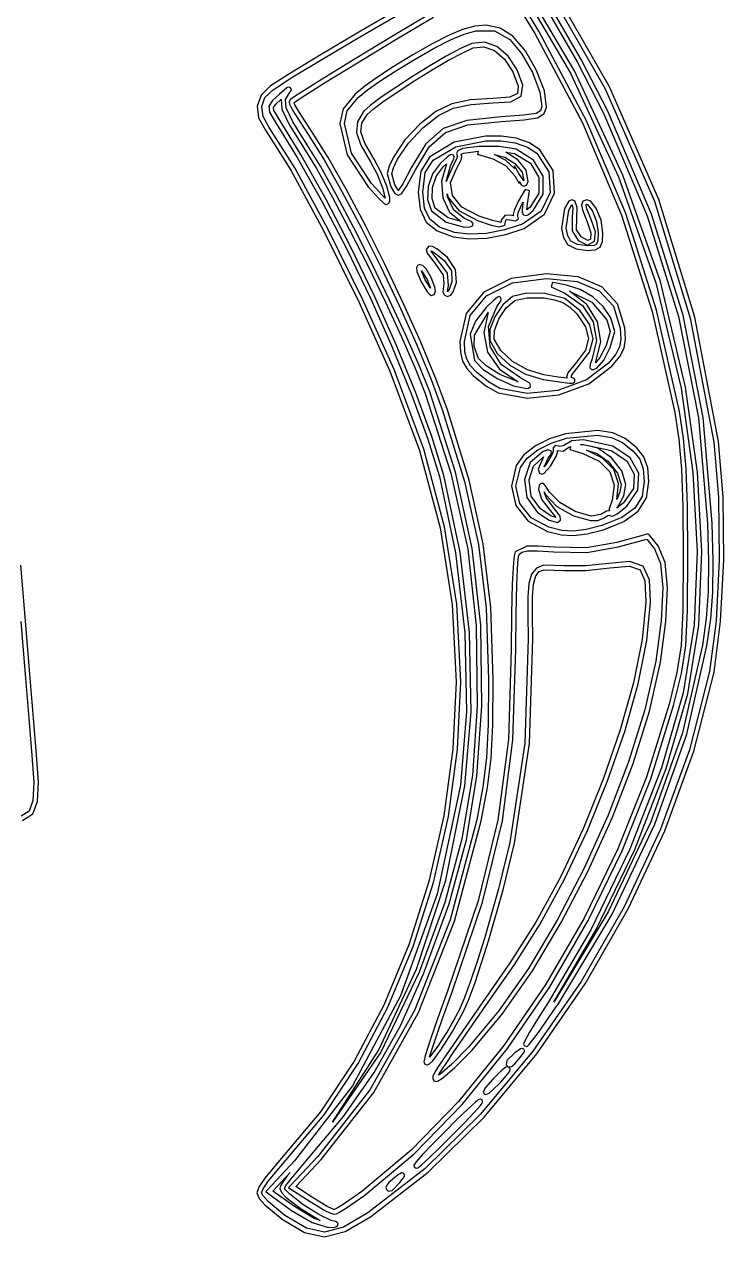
# Model space of a CAD drawing. Extents: x 0 to 4.83, y 0 to 4.39.
# Drawn here: x 2.416 to 4.1, y 0 to 2.921 of the extents above; entities that cross this region are included whole.
import ezdxf

# ---------------------------------------------------------------- set-up
doc = ezdxf.new("R2010")
doc.units = 0
doc.layers.get('0').update_dxf_attribs({"linetype": 'CONTINUOUS'})

msp = doc.modelspace()

# ---------------------------------------------------------------- linework, layer by layer
at = {"color": 0}
for points in [[(3.31862, 2.95839), (3.22119, 2.90207), (3.13075, 2.84868), (3.05669, 2.80376), (3.00857, 2.77262), (2.98622, 2.75054), (2.97661, 2.72433), (2.98025, 2.69569), (2.99675, 2.66601), (3.05761, 2.56961), (3.13704, 2.42296), (3.22108, 2.25288), (3.29639, 2.08512), (3.36719, 1.89432), (3.41694, 1.70806), (3.44624, 1.52333), (3.45578, 1.33718), (3.44808, 1.17556), (3.42589, 1.01443), (3.39014, 0.856174), (3.34169, 0.703288), (3.28147, 0.55816), (3.21029, 0.423122), (3.12907, 0.300618), (3.03874, 0.193087), (2.99501, 0.141385), (2.98144, 0.120877), (2.97592, 0.105957), (2.98182, 0.092394), (2.99501, 0.076769), (3.03668, 0.042046), (3.09088, 0.010091), (3.13878, 0.000054), (3.18864, 0.012967), (3.24951, 0.048286), (3.38867, 0.155653), (3.523, 0.287815), (3.64979, 0.440375), (3.76639, 0.609158), (3.87007, 0.789876), (3.95811, 0.978082), (4.02789, 1.16965), (4.07661, 1.36013), (4.0925, 1.48226), (4.09988, 1.63058), (4.09814, 1.78256), (4.08703, 1.91569), (4.03006, 2.21576), (3.94342, 2.49869), (3.8246, 2.77083), (3.67139, 3.03857)], [(3.5905, 3.04243), (3.73079, 2.80344), (3.84694, 2.55333), (3.93653, 2.29839), (3.99707, 2.04482), (4.02572, 1.84131), (4.03614, 1.65104), (4.02832, 1.47424), (4.00228, 1.31082), (3.95003, 1.12983), (3.87354, 0.933594), (3.78011, 0.739367), (3.67731, 0.56429), (3.65164, 0.524468), (3.63217, 0.492731), (3.62071, 0.472276), (3.61828, 0.466362), (3.61794, 0.464301), (3.61931, 0.460449), (3.62489, 0.458387), (3.62728, 0.459418), (3.63183, 0.463596), (3.63737, 0.47054), (3.65403, 0.492404), (3.69846, 0.55664), (3.70019, 0.559082), (3.83014, 0.775933), (3.93397, 0.993924), (4.01079, 1.21077), (4.05957, 1.42399), (4.06847, 1.48876), (4.07329, 1.55328), (4.07433, 1.62706), (4.0721, 1.71951), (4.05018, 1.97418), (4.00211, 2.22), (3.92622, 2.46365), (3.82069, 2.71186), (3.75667, 2.83604), (3.68913, 2.95281)], [(3.67936, 2.94726), (3.74681, 2.83078), (3.81065, 2.70697), (3.91575, 2.45975), (3.99137, 2.21724), (4.03917, 1.97265), (4.06099, 1.71913), (4.06326, 1.62701), (4.06228, 1.55382), (4.05761, 1.48996), (4.04883, 1.42572), (4.00049, 1.21446), (3.92437, 0.999457), (3.8214, 0.783094), (3.6926, 0.567762), (3.69086, 0.565321), (3.79303, 0.740343), (3.88564, 0.933431), (3.96149, 1.1282), (4.0134, 1.30838), (4.03961, 1.47314), (4.04747, 1.65121), (4.037, 1.8425), (4.00819, 2.04693), (3.94732, 2.30171), (3.85721, 2.55772), (3.7404, 2.80875), (3.5995, 3.04867)], [(3.662, 3.03233), (3.81467, 2.76568), (3.93294, 2.49479), (4.01921, 2.21317), (4.0759, 1.91428), (4.08692, 1.78217), (4.0886, 1.63069), (4.08143, 1.48301), (4.06586, 1.3622), (4.01736, 1.17291), (3.94786, 0.982422), (3.86008, 0.795085), (3.75678, 0.615235), (3.64068, 0.447265), (3.5146, 0.295464), (3.38118, 0.164171), (3.24328, 0.057671), (3.18414, 0.023329), (3.1384, 0.011176), (3.09517, 0.020399), (3.04329, 0.051107), (3.00299, 0.084744), (2.99083, 0.098633), (2.98703, 0.105957), (2.99121, 0.115668), (3.00401, 0.134766), (3.04676, 0.185439), (3.13797, 0.294), (3.21989, 0.417426), (3.29161, 0.553386), (3.35226, 0.69949), (3.40099, 0.853299), (3.4369, 1.01242), (3.45915, 1.17453), (3.4669, 1.33718), (3.45731, 1.52447), (3.42785, 1.71029), (3.37788, 1.89757), (3.30681, 2.08931), (3.23133, 2.25765), (3.14708, 2.42817), (3.0676, 2.57503), (3.00575, 2.67264), (2.99089, 2.69928), (2.98774, 2.72331), (2.9955, 2.74468), (3.01481, 2.76357), (3.06222, 2.79428), (3.13612, 2.83914), (3.22667, 2.89258), (3.32417, 2.949)], [(3.39546, 2.94829), (3.30371, 2.89344), (3.21246, 2.83817), (3.13319, 2.78928), (3.07731, 2.75385), (3.06131, 2.74311), (3.05681, 2.73964), (3.05544, 2.73822), (3.05333, 2.73372), (3.05474, 2.72851), (3.05751, 2.7226), (3.0676, 2.70524), (3.0995, 2.65528), (3.13764, 2.59467), (3.18083, 2.51872), (3.22689, 2.43181), (3.27354, 2.33854), (3.31868, 2.24337), (3.36014, 2.15072), (3.39567, 2.06511), (3.42312, 1.991), (3.47601, 1.81972), (3.50988, 1.66764), (3.52794, 1.51519), (3.53353, 1.34277), (3.53276, 1.23389), (3.52897, 1.15397), (3.52035, 1.08398), (3.50543, 1.00456), (3.44162, 0.763672), (3.35525, 0.545464), (3.24821, 0.354058), (3.12244, 0.193468), (3.05681, 0.123644), (3.05231, 0.118815), (3.05783, 0.114963), (3.10406, 0.085124), (3.13981, 0.063585), (3.153, 0.056966), (3.162, 0.054199), (3.16758, 0.05523), (3.17312, 0.058377), (3.18946, 0.068088), (3.23562, 0.100369), (3.35499, 0.200086), (3.47017, 0.318793), (3.57943, 0.453776), (3.68115, 0.602431), (3.7736, 0.762044), (3.85519, 0.930012), (3.92426, 1.10368), (3.97906, 1.28027), (3.99815, 1.35726), (4.00836, 1.42344), (4.01253, 1.50874), (4.0134, 1.64274), (4.01247, 1.75993), (4.00917, 1.85038), (4.00293, 1.92339), (3.99328, 1.98822), (3.93836, 2.23242), (3.86415, 2.46517), (3.76975, 2.68853), (3.6544, 2.90457), (3.62278, 2.95725)], [(3.61339, 2.95156), (3.64501, 2.89899), (3.75988, 2.68381), (3.85389, 2.46132), (3.92785, 2.22944), (3.98253, 1.98617), (3.99203, 1.92199), (3.99815, 1.84956), (4.00142, 1.7596), (4.00228, 1.64274), (4.00146, 1.50917), (3.99739, 1.42481), (3.98731, 1.35954), (3.96826, 1.28304), (3.91368, 1.10731), (3.84494, 0.934461), (3.76367, 0.767307), (3.67156, 0.608399), (3.57036, 0.460503), (3.46175, 0.326281), (3.34739, 0.208333), (3.22906, 0.109429), (3.18354, 0.077474), (3.16792, 0.068088), (3.16308, 0.065647), (3.16237, 0.065321), (3.1575, 0.067057), (3.14501, 0.073296), (3.11029, 0.09451), (3.06967, 0.120877), (3.13043, 0.185818), (3.25732, 0.347819), (3.36518, 0.540582), (3.4521, 0.760037), (3.51617, 1.00212), (3.53119, 1.08203), (3.53993, 1.15283), (3.54389, 1.23345), (3.54465, 1.34277), (3.53901, 1.51594), (3.52089, 1.66943), (3.48697, 1.82254), (3.43392, 1.99447), (3.40625, 2.06913), (3.37061, 2.15511), (3.32915, 2.24799), (3.2839, 2.34332), (3.23714, 2.43679), (3.19097, 2.52393), (3.14746, 2.60032), (3.10889, 2.66151), (3.07693, 2.71083), (3.0676, 2.72749), (3.06549, 2.73232), (3.06793, 2.73406), (3.08322, 2.74447), (3.10747, 2.76014), (3.13911, 2.77989), (3.21815, 2.82861), (3.30925, 2.88374), (3.40104, 2.93858)], [(2.412, 1.00282), (2.43631, 1.01877), (2.44792, 1.04904), (2.44988, 1.09516), (2.44569, 1.16075), (2.43804, 1.24968), (2.42919, 1.35541), (2.41868, 1.48361), (2.40771, 1.61828)], [(2.40756, 1.48275), (2.41812, 1.35444), (2.42697, 1.24864), (2.43457, 1.15972), (2.43875, 1.09483), (2.4369, 1.05116), (2.42763, 1.02572), (2.4089, 1.01356)]]:
    msp.add_lwpolyline(points, dxfattribs=at)
for points in [[(3.52696, 2.91917), (3.50092, 2.91672), (3.47125, 2.90836), (3.43722, 2.8941), (3.39768, 2.87381), (3.35161, 2.84728), (3.30436, 2.81853), (3.266, 2.79363), (3.23562, 2.77192), (3.21235, 2.7525), (3.18392, 2.71724), (3.17557, 2.68235), (3.19319, 2.60633), (3.2436, 2.52989), (3.27035, 2.50076), (3.27974, 2.49169), (3.28321, 2.48893), (3.28494, 2.4879), (3.28808, 2.48719), (3.29394, 2.48996), (3.29606, 2.49447), (3.29606, 2.50424), (3.28874, 2.53093), (3.27539, 2.56429), (3.25857, 2.59586), (3.23606, 2.63465), (3.22661, 2.66183), (3.22857, 2.68267), (3.24154, 2.70389), (3.25564, 2.71685), (3.28217, 2.73687), (3.35644, 2.78614), (3.39785, 2.81153), (3.43744, 2.83442), (3.47174, 2.85275), (3.49707, 2.86426), (3.52219, 2.86708), (3.54812, 2.85769), (3.57243, 2.83708), (3.59224, 2.80664), (3.60508, 2.77225), (3.60335, 2.75456), (3.58529, 2.74556), (3.54432, 2.74274), (3.49035, 2.7391), (3.44499, 2.72993), (3.40685, 2.71078), (3.36794, 2.68024), (3.33257, 2.64247), (3.30507, 2.60146), (3.29417, 2.57932), (3.28944, 2.56185), (3.2985, 2.52919), (3.30821, 2.51357), (3.31586, 2.50944), (3.32417, 2.51253), (3.33735, 2.53162), (3.35753, 2.57053), (3.39111, 2.62631), (3.42974, 2.6601), (3.48394, 2.6786), (3.56478, 2.68718), (3.61963, 2.69086), (3.65126, 2.69586), (3.66792, 2.70594), (3.6735, 2.72157), (3.66862, 2.76118), (3.64953, 2.80979), (3.6225, 2.85736), (3.59224, 2.89274), (3.56147, 2.912), (3.52696, 2.91917)], [(3.50299, 2.9056), (3.54764, 2.90533), (3.58496, 2.88444), (3.61307, 2.85118), (3.63943, 2.8049), (3.6575, 2.75776), (3.66238, 2.72331), (3.6589, 2.71257), (3.64811, 2.70665), (3.61865, 2.7021), (3.56413, 2.69829), (3.48161, 2.68956), (3.42415, 2.66982), (3.38243, 2.63346), (3.34744, 2.57574), (3.32764, 2.53683), (3.31689, 2.52121), (3.31651, 2.52051), (3.31619, 2.52121), (3.30821, 2.5344), (3.30057, 2.56082), (3.30458, 2.57503), (3.31478, 2.59586), (3.34136, 2.6351), (3.37582, 2.67176), (3.41319, 2.70139), (3.44846, 2.71951), (3.49154, 2.72803), (3.54432, 2.73167), (3.58735, 2.73475), (3.61236, 2.74794), (3.61621, 2.77436), (3.60232, 2.81153), (3.58094, 2.84457), (3.55404, 2.8674), (3.52376, 2.87815), (3.49328, 2.87468), (3.46658, 2.86262), (3.43175, 2.84407), (3.39204, 2.82101), (3.35058, 2.79551), (3.27556, 2.74588), (3.24875, 2.72592), (3.23286, 2.71083), (3.21821, 2.68608), (3.2155, 2.6601), (3.22592, 2.62978), (3.24918, 2.58996), (3.26531, 2.55974), (3.27832, 2.52746), (3.28494, 2.5025), (3.27832, 2.50874), (3.25196, 2.53722), (3.20344, 2.61083), (3.18668, 2.68235), (3.19362, 2.71263), (3.21967, 2.74447), (3.24214, 2.76313), (3.27203, 2.7844), (3.31011, 2.80897), (3.35715, 2.83757), (3.40289, 2.86382), (3.44189, 2.88379), (3.47493, 2.89768), (3.50299, 2.9056)], [(3.0516, 2.76947), (3.0485, 2.76774), (3.03043, 2.75315), (3.01335, 2.73747), (3.0051, 2.72401), (3.00646, 2.70942), (3.01514, 2.69413), (3.07329, 2.59999), (3.13303, 2.49371), (3.19233, 2.37933), (3.24929, 2.26107), (3.30197, 2.14307), (3.34853, 2.0294), (3.38699, 1.92421), (3.41547, 1.83165), (3.45443, 1.64789), (3.47629, 1.4554), (3.48031, 1.26508), (3.46582, 1.08789), (3.40983, 0.825086), (3.322, 0.580621), (3.20637, 0.363499), (3.06689, 0.182671), (3.00163, 0.113227), (2.99744, 0.108724), (3.00265, 0.104926), (3.05957, 0.063585), (3.10926, 0.034071), (3.14811, 0.022244), (3.16168, 0.022949), (3.16585, 0.023654), (3.17036, 0.026096), (3.17139, 0.03201), (3.16894, 0.034777), (3.16547, 0.036513), (3.15474, 0.039605), (3.125, 0.053385), (3.08669, 0.077799), (3.05436, 0.10319), (3.04503, 0.112902), (3.04221, 0.116699), (3.04292, 0.11811), (3.04606, 0.123318), (3.05821, 0.139974), (3.09847, 0.187554), (3.18479, 0.289931), (3.25819, 0.3954), (3.32146, 0.508464), (3.37728, 0.633356), (3.43881, 0.802029), (3.48058, 0.956218), (3.50569, 1.11019), (3.51725, 1.27816), (3.51508, 1.47331), (3.49463, 1.65815), (3.45421, 1.84233), (3.39225, 2.03549), (3.36774, 2.09717), (3.33469, 2.17258), (3.29557, 2.25678), (3.25293, 2.34461), (3.20925, 2.43104), (3.1671, 2.51101), (3.12901, 2.57932), (3.09744, 2.63097), (3.06287, 2.68582), (3.04639, 2.71983), (3.04503, 2.73964), (3.05474, 2.75629), (3.05718, 2.75906), (3.05925, 2.76292), (3.05892, 2.76568), (3.0561, 2.76915), (3.0516, 2.76947)], [(3.03424, 2.741), (3.03597, 2.71636), (3.05339, 2.68001), (3.08843, 2.62468), (3.11951, 2.57374), (3.15733, 2.50575), (3.19922, 2.42606), (3.24274, 2.33974), (3.28526, 2.25196), (3.32428, 2.16792), (3.35715, 2.09272), (3.38146, 2.03162), (3.44325, 1.83942), (3.48356, 1.65631), (3.50396, 1.47265), (3.50612, 1.27854), (3.49468, 1.11144), (3.46972, 0.95855), (3.42817, 0.805447), (3.36686, 0.637532), (3.27408, 0.444769), (3.15821, 0.275717), (3.26882, 0.448568), (3.36051, 0.644911), (3.43072, 0.859429), (3.47694, 1.08648), (3.4916, 1.26497), (3.48753, 1.45622), (3.4655, 1.64958), (3.42626, 1.83442), (3.39757, 1.92774), (3.359, 2.03347), (3.31228, 2.14757), (3.2595, 2.2659), (3.20236, 2.38444), (3.1429, 2.49914), (3.08301, 2.60579), (3.02453, 2.70042), (3.01687, 2.7136), (3.01585, 2.72086), (3.02169, 2.72894), (3.03424, 2.741)], [(3.52626, 2.65181), (3.45122, 2.63687), (3.39258, 2.60211), (3.37033, 2.56739), (3.36447, 2.51704), (3.36888, 2.47564), (3.38357, 2.44482), (3.40983, 2.42324), (3.44883, 2.40907), (3.48671, 2.40429), (3.52968, 2.40631), (3.57493, 2.41476), (3.61968, 2.42919), (3.66857, 2.46408), (3.6926, 2.51394), (3.68946, 2.56885), (3.6575, 2.61882), (3.63226, 2.63569), (3.60058, 2.64654), (3.56451, 2.65181), (3.52626, 2.65181)], [(3.52696, 2.64068), (3.56369, 2.64057), (3.59793, 2.63553), (3.62739, 2.62554), (3.64985, 2.61079), (3.67899, 2.56543), (3.68181, 2.516), (3.66026, 2.47119), (3.61583, 2.43961), (3.57238, 2.42567), (3.52849, 2.41753), (3.48714, 2.41547), (3.45161, 2.41982), (3.41525, 2.43278), (3.39225, 2.45144), (3.37956, 2.4784), (3.37554, 2.51704), (3.38075, 2.56392), (3.40022, 2.59381), (3.40056, 2.59412), (3.45508, 2.62619), (3.52696, 2.64068)], [(3.51064, 2.62679), (3.4714, 2.62158), (3.45958, 2.61637), (3.45649, 2.61014), (3.45925, 2.60319), (3.45856, 2.60319), (3.45751, 2.5976), (3.44846, 2.58094), (3.43181, 2.54243), (3.44325, 2.58268), (3.44988, 2.59586), (3.45128, 2.60075), (3.44954, 2.60558), (3.44396, 2.60732), (3.43913, 2.60525), (3.43392, 2.60107), (3.41792, 2.58649), (3.39865, 2.56093), (3.38807, 2.53028), (3.38672, 2.49897), (3.39638, 2.4719), (3.43147, 2.4445), (3.47592, 2.43267), (3.48774, 2.43306), (3.49186, 2.43408), (3.49468, 2.43582), (3.49642, 2.44103), (3.49257, 2.44586), (3.48876, 2.44797), (3.47558, 2.4535), (3.44976, 2.47358), (3.43457, 2.50558), (3.43392, 2.51292), (3.43668, 2.50385), (3.46246, 2.47228), (3.50717, 2.44868), (3.53982, 2.4375), (3.55957, 2.43306), (3.57281, 2.43756), (3.57557, 2.44933), (3.57693, 2.45107), (3.58529, 2.45003), (3.59885, 2.4476), (3.60542, 2.45215), (3.60406, 2.45975), (3.60439, 2.46186), (3.60579, 2.46912), (3.6155, 2.48996), (3.61686, 2.4924), (3.61654, 2.49035), (3.61447, 2.47331), (3.61481, 2.46739), (3.61757, 2.46186), (3.62489, 2.46044), (3.62972, 2.46289), (3.64085, 2.47228), (3.66536, 2.51161), (3.66515, 2.55524), (3.64231, 2.59418), (3.59988, 2.62017), (3.55903, 2.62679), (3.51064, 2.62679)], [(3.50857, 2.61535), (3.50749, 2.60769), (3.50922, 2.60732), (3.54432, 2.5969), (3.57443, 2.58128), (3.59674, 2.55632), (3.60715, 2.53788), (3.60715, 2.54204), (3.61339, 2.53336), (3.6186, 2.53131), (3.62489, 2.53336), (3.62939, 2.54275), (3.62451, 2.56988), (3.60406, 2.59451), (3.57519, 2.6129), (3.5964, 2.60975), (3.63433, 2.58643), (3.6544, 2.55214), (3.65483, 2.5146), (3.63357, 2.48058), (3.62592, 2.47401), (3.62765, 2.48893), (3.63249, 2.51986), (3.62207, 2.52333), (3.60579, 2.49588), (3.59538, 2.4726), (3.59326, 2.46289), (3.59397, 2.45942), (3.58946, 2.46044), (3.57346, 2.46149), (3.56446, 2.44933), (3.56375, 2.4445), (3.56065, 2.44413), (3.54351, 2.44819), (3.51096, 2.4591), (3.46946, 2.4809), (3.44672, 2.50836), (3.44243, 2.53982), (3.45751, 2.57471), (3.46793, 2.59412), (3.46967, 2.60281), (3.46793, 2.60801), (3.47418, 2.61079), (3.50857, 2.61535)], [(3.54812, 2.60732), (3.57324, 2.60092), (3.59674, 2.58615), (3.61431, 2.56472), (3.6186, 2.54482), (3.61828, 2.54417), (3.60644, 2.56185), (3.59603, 2.57992), (3.59603, 2.57368), (3.57438, 2.59418), (3.54812, 2.60732)], [(3.43218, 2.58475), (3.42068, 2.54363), (3.42383, 2.50282), (3.44, 2.46892), (3.46793, 2.44586), (3.43631, 2.45454), (3.40543, 2.47819), (3.39768, 2.50049), (3.39882, 2.52815), (3.40836, 2.55587), (3.42524, 2.5785), (3.43218, 2.58475)], [(3.77035, 2.49864), (3.76064, 2.49485), (3.75786, 2.48514), (3.7596, 2.47401), (3.77072, 2.44553), (3.77989, 2.41911), (3.77903, 2.40354), (3.77279, 2.40007), (3.75646, 2.40875), (3.74571, 2.42572), (3.74604, 2.45524), (3.74744, 2.47993), (3.74154, 2.49556), (3.73389, 2.49832), (3.72661, 2.49485), (3.71619, 2.47711), (3.70958, 2.42958), (3.71386, 2.40776), (3.72385, 2.391), (3.74501, 2.38026), (3.77246, 2.37608), (3.79015, 2.3775), (3.80263, 2.38406), (3.80811, 2.39779), (3.80892, 2.41846), (3.80458, 2.449), (3.79394, 2.47646), (3.77974, 2.49485), (3.77035, 2.49864)], [(3.76964, 2.48753), (3.77279, 2.48617), (3.7839, 2.47125), (3.79368, 2.44607), (3.79779, 2.41846), (3.79676, 2.3999), (3.79394, 2.39139), (3.78771, 2.38824), (3.77246, 2.38721), (3.74815, 2.391), (3.73182, 2.39899), (3.72456, 2.41151), (3.72071, 2.43024), (3.72661, 2.47331), (3.73389, 2.48687), (3.73633, 2.47885), (3.73492, 2.45697), (3.73492, 2.42329), (3.74918, 2.40007), (3.77208, 2.38894), (3.78874, 2.39833), (3.79135, 2.42085), (3.78076, 2.45074), (3.77035, 2.47678), (3.76899, 2.48546), (3.76861, 2.48719), (3.76964, 2.48753)], [(3.38981, 2.3865), (3.38357, 2.37853), (3.38564, 2.36947), (3.40403, 2.34554), (3.42486, 2.31706), (3.42626, 2.29551), (3.42383, 2.27681), (3.4266, 2.26915), (3.43457, 2.26497), (3.44325, 2.26878), (3.44883, 2.27642), (3.45649, 2.29899), (3.45437, 2.33046), (3.43457, 2.35943), (3.4089, 2.38058), (3.39882, 2.38547), (3.38981, 2.3865)], [(3.39535, 2.37506), (3.403, 2.37121), (3.4266, 2.35178), (3.44413, 2.3271), (3.44536, 2.30111), (3.43913, 2.28201), (3.43528, 2.27681), (3.43494, 2.27815), (3.43701, 2.29204), (3.43528, 2.32124), (3.412, 2.35319), (3.39572, 2.37435), (3.39535, 2.37506)], [(3.36794, 2.34278), (3.36236, 2.33996), (3.36029, 2.33512), (3.361, 2.32574), (3.37142, 2.3004), (3.38596, 2.27681), (3.39258, 2.26986), (3.39638, 2.26774), (3.403, 2.26986), (3.40614, 2.27854), (3.4044, 2.28825), (3.39572, 2.31082), (3.38319, 2.33165), (3.37663, 2.33892), (3.36794, 2.34278)], [(3.37207, 2.32715), (3.37418, 2.32503), (3.38564, 2.30593), (3.39361, 2.28549), (3.38112, 2.30524), (3.37207, 2.32715)], [(3.67312, 2.32021), (3.58789, 2.30854), (3.52208, 2.27572), (3.47949, 2.22412), (3.46446, 2.15701), (3.46599, 2.13086), (3.47125, 2.10997), (3.48118, 2.09207), (3.49675, 2.07471), (3.52696, 2.05029), (3.55681, 2.03336), (3.62646, 2.02029), (3.70301, 2.02854), (3.77501, 2.05496), (3.83078, 2.09728), (3.84939, 2.1205), (3.85992, 2.14068), (3.86339, 2.16237), (3.86165, 2.19), (3.84407, 2.24744), (3.80647, 2.28857), (3.74929, 2.31267), (3.67312, 2.32021)], [(3.67312, 2.30908), (3.74669, 2.30171), (3.80024, 2.27919), (3.83453, 2.24197), (3.85058, 2.18892), (3.85215, 2.16282), (3.84918, 2.14415), (3.84006, 2.12668), (3.82243, 2.10454), (3.76981, 2.06478), (3.70057, 2.03928), (3.62679, 2.03153), (3.56099, 2.04378), (3.53358, 2.05951), (3.50439, 2.08268), (3.48986, 2.09847), (3.48107, 2.11399), (3.47672, 2.13243), (3.47558, 2.15701), (3.48947, 2.21935), (3.52903, 2.26704), (3.59114, 2.29796), (3.67312, 2.30908)], [(3.68772, 2.29937), (3.68425, 2.28896), (3.71756, 2.27333), (3.7596, 2.24382), (3.78543, 2.20458), (3.7934, 2.15956), (3.78217, 2.11253), (3.778, 2.10249), (3.77729, 2.09381), (3.78179, 2.08931), (3.78668, 2.08931), (3.79465, 2.0931), (3.81099, 2.11219), (3.82661, 2.14242), (3.83735, 2.18093), (3.82835, 2.21431), (3.81, 2.24149), (3.78461, 2.26454), (3.75429, 2.28211), (3.72103, 2.29275), (3.68913, 2.29899), (3.68772, 2.29937)], [(3.55892, 2.26497), (3.55507, 2.26394), (3.54568, 2.25597), (3.52832, 2.23861), (3.50256, 2.20632), (3.4891, 2.17469), (3.49951, 2.11079), (3.52106, 2.08931), (3.55578, 2.06739), (3.59353, 2.05029), (3.62554, 2.04346), (3.6301, 2.04417), (3.6346, 2.04867), (3.6339, 2.05458), (3.63113, 2.05767), (3.61029, 2.06913), (3.56386, 2.10124), (3.53771, 2.14469), (3.53364, 2.19325), (3.55371, 2.24067), (3.56239, 2.25353), (3.56413, 2.25836), (3.56342, 2.26221), (3.55892, 2.26497)], [(3.62522, 2.27333), (3.59153, 2.26531), (3.56787, 2.24528), (3.54883, 2.21669), (3.53683, 2.18625), (3.53668, 2.15907), (3.55453, 2.12771), (3.58458, 2.10004), (3.62278, 2.0784), (3.66515, 2.06565), (3.70421, 2.05946), (3.72765, 2.05664), (3.73426, 2.05632), (3.73703, 2.05697), (3.74154, 2.06082), (3.74121, 2.065), (3.73981, 2.06706), (3.73736, 2.06879), (3.73253, 2.07124), (3.7346, 2.07644), (3.75299, 2.09972), (3.77686, 2.13124), (3.78526, 2.16357), (3.77756, 2.19683), (3.75439, 2.23058), (3.71756, 2.26025), (3.66932, 2.27294), (3.62522, 2.27333)], [(3.62625, 2.26221), (3.66792, 2.26183), (3.69287, 2.25765), (3.71257, 2.25065), (3.72944, 2.23958), (3.74604, 2.22331), (3.76742, 2.19243), (3.77419, 2.16396), (3.76708, 2.13612), (3.74533, 2.10732), (3.7245, 2.08165), (3.7214, 2.07086), (3.72276, 2.06847), (3.70156, 2.07124), (3.66689, 2.07676), (3.62722, 2.08871), (3.59119, 2.10906), (3.5631, 2.13493), (3.5471, 2.16254), (3.5479, 2.18365), (3.55854, 2.21149), (3.57633, 2.23801), (3.59674, 2.25558), (3.62625, 2.26221)], [(3.72868, 2.27854), (3.78196, 2.25185), (3.81825, 2.20942), (3.82628, 2.18093), (3.81651, 2.14692), (3.8016, 2.11811), (3.79118, 2.10558), (3.79221, 2.10801), (3.8041, 2.15722), (3.79622, 2.20458), (3.77046, 2.24631), (3.72868, 2.27854)], [(3.53288, 2.22646), (3.52203, 2.17871), (3.53153, 2.13151), (3.55974, 2.09006), (3.60508, 2.0594), (3.56099, 2.07747), (3.52767, 2.09799), (3.50922, 2.116), (3.49897, 2.14453), (3.49989, 2.17193), (3.53288, 2.22646)], [(3.7971, 1.94276), (3.71897, 1.93479), (3.68078, 1.92258), (3.64654, 1.90549), (3.61882, 1.88385), (3.60021, 1.85801), (3.58882, 1.80875), (3.59933, 1.76215), (3.62912, 1.72379), (3.67557, 1.699), (3.70828, 1.69125), (3.7385, 1.68924), (3.77089, 1.69331), (3.81028, 1.7035), (3.85969, 1.72299), (3.89399, 1.74794), (3.91363, 1.78011), (3.91965, 1.81982), (3.91699, 1.85265), (3.90788, 1.87885), (3.88997, 1.90126), (3.86236, 1.92296), (3.83257, 1.93679), (3.7971, 1.94276)], [(3.79639, 1.93132), (3.82943, 1.92578), (3.85612, 1.91357), (3.88222, 1.89312), (3.89811, 1.87332), (3.90608, 1.85026), (3.90853, 1.8195), (3.90332, 1.78375), (3.88596, 1.75558), (3.85433, 1.73269), (3.80681, 1.71392), (3.76856, 1.70383), (3.73817, 1.69987), (3.71001, 1.70182), (3.67871, 1.70942), (3.63607, 1.73193), (3.60906, 1.7665), (3.59972, 1.80849), (3.61029, 1.85319), (3.62685, 1.87582), (3.65256, 1.89578), (3.68485, 1.91217), (3.7214, 1.92399), (3.79639, 1.93132)], [(3.76269, 1.91982), (3.73389, 1.91775), (3.71517, 1.90662), (3.7054, 1.90386), (3.69396, 1.90631), (3.68913, 1.90072), (3.68946, 1.89447), (3.68913, 1.89204), (3.68599, 1.88406), (3.67383, 1.8629), (3.66721, 1.85525), (3.67697, 1.87608), (3.68321, 1.88336), (3.68528, 1.88683), (3.68565, 1.88965), (3.68425, 1.89344), (3.67871, 1.89551), (3.67486, 1.89518), (3.66515, 1.89171), (3.63351, 1.86513), (3.62033, 1.82433), (3.62597, 1.78076), (3.65158, 1.74485), (3.67936, 1.72646), (3.69954, 1.72086), (3.70714, 1.72678), (3.70649, 1.73617), (3.69015, 1.75732), (3.6721, 1.78131), (3.66721, 1.79482), (3.67106, 1.78825), (3.69835, 1.75939), (3.73839, 1.73719), (3.77903, 1.72575), (3.7966, 1.72558), (3.81065, 1.73128), (3.82107, 1.73753), (3.82417, 1.73822), (3.82937, 1.73649), (3.83388, 1.73719), (3.84326, 1.74208), (3.86654, 1.7601), (3.8929, 1.79883), (3.89535, 1.83963), (3.87457, 1.87674), (3.83285, 1.90457), (3.76269, 1.91982)], [(3.73079, 1.90386), (3.72971, 1.8966), (3.76096, 1.88721), (3.80018, 1.86888), (3.82557, 1.84278), (3.83615, 1.81099), (3.83111, 1.77507), (3.82557, 1.75874), (3.82417, 1.75353), (3.82383, 1.75142), (3.82454, 1.74935), (3.8176, 1.74794), (3.80371, 1.73996), (3.78043, 1.73649), (3.74257, 1.74761), (3.70492, 1.76888), (3.68078, 1.79378), (3.67279, 1.80697), (3.66618, 1.81461), (3.65961, 1.815), (3.65543, 1.81044), (3.65403, 1.80072), (3.66238, 1.77572), (3.68251, 1.74935), (3.69536, 1.73269), (3.68457, 1.73649), (3.65853, 1.75353), (3.63644, 1.78467), (3.63146, 1.82329), (3.64193, 1.85699), (3.66585, 1.87924), (3.65332, 1.84933), (3.65614, 1.83996), (3.66168, 1.83718), (3.66656, 1.8386), (3.68283, 1.85667), (3.6964, 1.87956), (3.69987, 1.88926), (3.69987, 1.89415), (3.7136, 1.89236), (3.72488, 1.90072), (3.73079, 1.90386)], [(3.76237, 1.90875), (3.82867, 1.89415), (3.8666, 1.86914), (3.8846, 1.83718), (3.88249, 1.80251), (3.85889, 1.76844), (3.84224, 1.75526), (3.84674, 1.76079), (3.85943, 1.78549), (3.86447, 1.81256), (3.85439, 1.84565), (3.82937, 1.87642), (3.79665, 1.89968), (3.76237, 1.90836), (3.75472, 1.90836), (3.76237, 1.90875)], [(3.76932, 1.89551), (3.79542, 1.88687), (3.82172, 1.86811), (3.84446, 1.83985), (3.85335, 1.81256), (3.85004, 1.79492), (3.84224, 1.77642), (3.8464, 1.81446), (3.83496, 1.84864), (3.80838, 1.87619), (3.76932, 1.89551)], [(3.91894, 1.69308), (3.91547, 1.69239), (3.84256, 1.67296), (3.76921, 1.65961), (3.69222, 1.66114), (3.65289, 1.66401), (3.62625, 1.66357), (3.59814, 1.65007), (3.59538, 1.64068), (3.59364, 1.62468), (3.5905, 1.57297), (3.58871, 1.50054), (3.58843, 1.41499), (3.58149, 1.19846), (3.55637, 1.00391), (3.5089, 0.809028), (3.43494, 0.591362), (3.4114, 0.527126), (3.3929, 0.473633), (3.38146, 0.436143), (3.37869, 0.425022), (3.37799, 0.42155), (3.37836, 0.419488), (3.3801, 0.41569), (3.38667, 0.413954), (3.39117, 0.416342), (3.39919, 0.42399), (3.42068, 0.4528), (3.44661, 0.494194), (3.47244, 0.541015), (3.48519, 0.569933), (3.50032, 0.610406), (3.51708, 0.659831), (3.53461, 0.715657), (3.56863, 0.835558), (3.59603, 0.947971), (3.63243, 1.18837), (3.64051, 1.44032), (3.63943, 1.49832), (3.63981, 1.54189), (3.64225, 1.57264), (3.64746, 1.59207), (3.65539, 1.60249), (3.66792, 1.60699), (3.71408, 1.60525), (3.7679, 1.60499), (3.82557, 1.61149), (3.87278, 1.616), (3.89849, 1.60699), (3.91026, 1.58063), (3.91271, 1.52886), (3.90386, 1.43869), (3.88276, 1.33474), (3.85092, 1.22135), (3.80989, 1.10276), (3.76128, 0.983128), (3.70671, 0.866753), (3.64774, 0.757921), (3.58599, 0.660807), (3.51818, 0.563531), (3.46272, 0.483399), (3.44097, 0.451714), (3.42393, 0.42654), (3.41194, 0.408583), (3.40543, 0.398329), (3.39985, 0.386501), (3.39919, 0.381619), (3.40196, 0.37576), (3.40788, 0.374349), (3.41237, 0.37576), (3.42279, 0.381999), (3.45281, 0.407715), (3.4936, 0.449001), (3.56679, 0.536567), (3.63917, 0.640571), (3.70882, 0.756999), (3.77376, 0.881836), (3.83203, 1.01101), (3.88172, 1.14063), (3.92079, 1.26655), (3.94743, 1.38477), (3.96072, 1.48242), (3.96446, 1.56326), (3.95871, 1.62468), (3.94222, 1.66428), (3.92106, 1.69032), (3.91894, 1.69308)], [(3.91444, 1.68061), (3.93354, 1.65733), (3.94754, 1.62239), (3.95335, 1.56326), (3.9496, 1.48367), (3.93631, 1.38683), (3.90989, 1.26964), (3.87093, 1.14453), (3.82146, 1.01552), (3.76346, 0.886828), (3.69883, 0.762478), (3.62967, 0.646647), (3.55794, 0.543349), (3.48562, 0.456651), (3.4451, 0.415799), (3.41618, 0.391004), (3.41342, 0.389268), (3.41515, 0.39274), (3.42117, 0.402181), (3.43311, 0.420031), (3.45025, 0.445313), (3.47211, 0.477106), (3.52735, 0.557292), (3.595, 0.654568), (3.65728, 0.752388), (3.71669, 0.861708), (3.77165, 0.978461), (3.82047, 1.09847), (3.86171, 1.21761), (3.89372, 1.33181), (3.91493, 1.43679), (3.92383, 1.52854), (3.92106, 1.58268), (3.90576, 1.61535), (3.87349, 1.62711), (3.82346, 1.62229), (3.76714, 1.6161), (3.71517, 1.61637), (3.66585, 1.61774), (3.64893, 1.611), (3.63737, 1.59657), (3.63097, 1.57411), (3.62831, 1.54194), (3.62815, 1.49799), (3.62939, 1.44), (3.62142, 1.18924), (3.58529, 0.950032), (3.55789, 0.838271), (3.52382, 0.718804), (3.50635, 0.663086), (3.48975, 0.613715), (3.47487, 0.573731), (3.46272, 0.545899), (3.43722, 0.499729), (3.41168, 0.459093), (3.39154, 0.432346), (3.39187, 0.433376), (3.40369, 0.469835), (3.42199, 0.523275), (3.44536, 0.587565), (3.51953, 0.805989), (3.56728, 1.00195), (3.59256, 1.19759), (3.5995, 1.41499), (3.59983, 1.50022), (3.60161, 1.57226), (3.60439, 1.62364), (3.60612, 1.63894), (3.60753, 1.64415), (3.61361, 1.64953), (3.62728, 1.65246), (3.6524, 1.65283), (3.69119, 1.65007), (3.77007, 1.6486), (3.84538, 1.66222), (3.91444, 1.68061)], [(3.61274, 0.453885), (3.61062, 0.4528), (3.60753, 0.450737), (3.59711, 0.443088), (3.57801, 0.424371), (3.57628, 0.414606), (3.5804, 0.410101), (3.58529, 0.409397), (3.58908, 0.410482), (3.59153, 0.412218), (3.59674, 0.416721), (3.60926, 0.430935), (3.61686, 0.441351), (3.61931, 0.444499), (3.62001, 0.44656), (3.62001, 0.448676), (3.6186, 0.452149), (3.61481, 0.453885), (3.61274, 0.453885)], [(3.57937, 0.409397), (3.57519, 0.408365), (3.5721, 0.406304), (3.56446, 0.400065), (3.54394, 0.379883), (3.52658, 0.359754), (3.52208, 0.35281), (3.52106, 0.348633), (3.52311, 0.34451), (3.52729, 0.342774), (3.53147, 0.344129), (3.53494, 0.345865), (3.54258, 0.352485), (3.56304, 0.372288), (3.5804, 0.392415), (3.58458, 0.39936), (3.58561, 0.403538), (3.58388, 0.407661), (3.57937, 0.409397)], [(3.51411, 0.331651), (3.51031, 0.330621), (3.50786, 0.328885), (3.50196, 0.324001), (3.48356, 0.307346), (3.45774, 0.282497), (3.42731, 0.252115), (3.39762, 0.222006), (3.37418, 0.197265), (3.35926, 0.180231), (3.35542, 0.175022), (3.35406, 0.172635), (3.35439, 0.168457), (3.3596, 0.164985), (3.36339, 0.166015), (3.3655, 0.167751), (3.37142, 0.172635), (3.39014, 0.18929), (3.4159, 0.214193), (3.4464, 0.244467), (3.47586, 0.274631), (3.49918, 0.299371), (3.51443, 0.316351), (3.51828, 0.32156), (3.51932, 0.324001), (3.51932, 0.328179), (3.51411, 0.331651)], [(3.05578, 0.154568), (3.04915, 0.146918), (3.03668, 0.129232), (3.03288, 0.122938), (3.03114, 0.116699), (3.03635, 0.105957), (3.04676, 0.094835), (3.08008, 0.068793), (3.12836, 0.039605), (3.1141, 0.044162), (3.06619, 0.072591), (3.01411, 0.110135), (3.05578, 0.154568)], [(3.32383, 0.153863), (3.32172, 0.152832), (3.31862, 0.150717), (3.30821, 0.143121), (3.29394, 0.130588), (3.28944, 0.12538), (3.28771, 0.122938), (3.28668, 0.119141), (3.28771, 0.114258), (3.29189, 0.110135), (3.3016, 0.111871), (3.32036, 0.130968), (3.32801, 0.141385), (3.3304, 0.144476), (3.33111, 0.146593), (3.33111, 0.148654), (3.32975, 0.152126), (3.3259, 0.153863), (3.32383, 0.153863)]]:
    msp.add_lwpolyline(points, close=True, dxfattribs=at)

doc.saveas('drawing.dxf')
